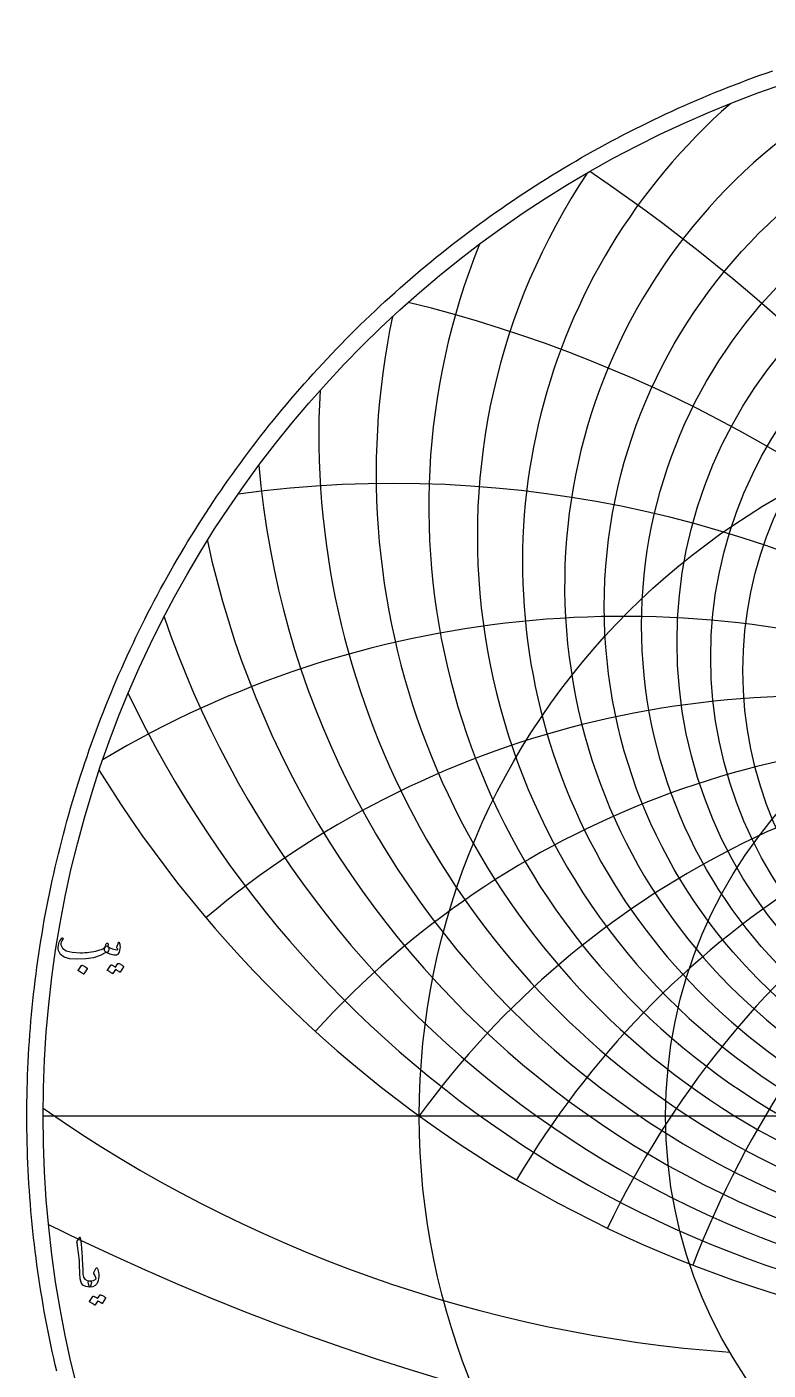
# Model space of a CAD drawing. Header units: millimetres. Extents: x -84 to 84, y -84 to 86.
# Drawn here: x -83.6 to -27.5, y -19.2 to 82.3 of the extents above; entities that cross this region are included whole.
import ezdxf

# ---------------------------------------------------------------- set-up
doc = ezdxf.new("R2010")
doc.units = ezdxf.units.MM
for name, color, linetype in [('CUT_OUTER', 1, 'Continuous'), ('ENGRAVE', 7, 'Continuous'), ('ENGRAVE_FINE', 8, 'Continuous'), ('TEXT', 5, 'Continuous')]:
    doc.layers.add(name, color=color, linetype=linetype)

msp = doc.modelspace()

# ---------------------------------------------------------------- linework, layer by layer
at = {"layer": 'CUT_OUTER'}
msp.add_lwpolyline([(-81.311, -19.3101), (-81.428, -18.8108), (-81.5419, -18.3108), (-81.6527, -17.8102), (-81.7604, -17.3088), (-81.8651, -16.8068), (-81.9667, -16.3042), (-82.0652, -15.8009), (-82.1606, -15.2971), (-82.2529, -14.7927), (-82.3421, -14.2877), (-82.4282, -13.7822), (-82.5112, -13.2762), (-82.5912, -12.7696), (-82.668, -12.2626), (-82.7416, -11.7552), (-82.8122, -11.2472), (-82.8797, -10.7389), (-82.944, -10.2302), (-83.0052, -9.721), (-83.0633, -9.2115), (-83.1182, -8.7017), (-83.1701, -8.1915), (-83.2188, -7.6811), (-83.2643, -7.1703), (-83.3068, -6.6593), (-83.3461, -6.148), (-83.3822, -5.6365), (-83.4152, -5.1247), (-83.4451, -4.6128), (-83.4718, -4.1007), (-83.4954, -3.5885), (-83.5159, -3.0761), (-83.5332, -2.5636), (-83.5473, -2.051), (-83.5583, -1.5383), (-83.5662, -1.0256), (-83.5709, -0.5128), (-83.5725, 0), (-83.5709, 0.5128), (-83.5662, 1.0256), (-83.5583, 1.5383), (-83.5473, 2.051), (-83.5332, 2.5636), (-83.5159, 3.0761), (-83.4954, 3.5885), (-83.4718, 4.1007), (-83.4451, 4.6128), (-83.4152, 5.1247), (-83.3822, 5.6365), (-83.3461, 6.148), (-83.3068, 6.6593), (-83.2643, 7.1703), (-83.2188, 7.6811), (-83.1701, 8.1915), (-83.1182, 8.7017), (-83.0633, 9.2115), (-83.0052, 9.721), (-82.944, 10.2302), (-82.8797, 10.7389), (-82.8122, 11.2472), (-82.7416, 11.7552), (-82.668, 12.2626), (-82.5912, 12.7696), (-82.5112, 13.2762), (-82.4282, 13.7822), (-82.3421, 14.2877), (-82.2529, 14.7927), (-82.1606, 15.2971), (-82.0652, 15.8009), (-81.9667, 16.3042), (-81.8651, 16.8068), (-81.7604, 17.3088), (-81.6527, 17.8102), (-81.5419, 18.3108), (-81.428, 18.8108), (-81.311, 19.3101), (-81.191, 19.8087), (-81.0679, 20.3065), (-80.9418, 20.8035), (-80.8126, 21.2998), (-80.6804, 21.7952), (-80.5452, 22.2899), (-80.4069, 22.7836), (-80.2656, 23.2766), (-80.1212, 23.7686), (-79.9739, 24.2598), (-79.8235, 24.7501), (-79.6702, 25.2394), (-79.5138, 25.7278), (-79.3544, 26.2152), (-79.1921, 26.7016), (-79.0268, 27.187), (-78.8585, 27.6714), (-78.6872, 28.1547), (-78.513, 28.637), (-78.3358, 29.1182), (-78.1556, 29.5983), (-77.9725, 30.0773), (-77.7865, 30.5552), (-77.5976, 31.0319), (-77.4057, 31.5075), (-77.2109, 31.9818), (-77.0132, 32.455), (-76.8126, 32.9269), (-76.6092, 33.3976), (-76.4028, 33.867), (-76.1936, 34.3352), (-75.9814, 34.8021), (-75.7665, 35.2676), (-75.5486, 35.7318), (-75.328, 36.1947), (-75.1045, 36.6563), (-74.8781, 37.1164), (-74.649, 37.5751), (-74.417, 38.0325), (-74.1823, 38.4884), (-73.9447, 38.9428), (-73.7044, 39.3958), (-73.4612, 39.8473), (-73.2154, 40.2973), (-72.9667, 40.7458), (-72.7153, 41.1927), (-72.4612, 41.6381), (-72.2044, 42.082), (-71.9448, 42.5242), (-71.6825, 42.9649), (-71.4175, 43.4039), (-71.1499, 43.8413), (-70.8795, 44.277), (-70.6065, 44.7111), (-70.3309, 45.1435), (-70.0525, 45.5742), (-69.7716, 46.0031), (-69.488, 46.4304), (-69.2018, 46.8559), (-68.913, 47.2796), (-68.6216, 47.7016), (-68.3276, 48.1217), (-68.0311, 48.5401), (-67.7319, 48.9566), (-67.4303, 49.3713), (-67.1261, 49.7841), (-66.8193, 50.195), (-66.5101, 50.6041), (-66.1983, 51.0112), (-65.8841, 51.4164), (-65.5674, 51.8197), (-65.2482, 52.2211), (-64.9265, 52.6204), (-64.6024, 53.0178), (-64.2759, 53.4132), (-63.9469, 53.8066), (-63.6156, 54.198), (-63.2818, 54.5873), (-62.9457, 54.9745), (-62.6072, 55.3597), (-62.2663, 55.7429), (-61.9231, 56.1239), (-61.5776, 56.5028), (-61.2297, 56.8795), (-60.8796, 57.2542), (-60.5271, 57.6266), (-60.1724, 57.9969), (-59.8154, 58.365), (-59.4562, 58.731), (-59.0947, 59.0947), (-58.731, 59.4562), (-58.365, 59.8154), (-57.9969, 60.1724), (-57.6266, 60.5271), (-57.2542, 60.8796), (-56.8795, 61.2297), (-56.5028, 61.5776), (-56.1239, 61.9231), (-55.7429, 62.2663), (-55.3597, 62.6072), (-54.9745, 62.9457), (-54.5873, 63.2818), (-54.198, 63.6156), (-53.8066, 63.9469), (-53.4132, 64.2759), (-53.0178, 64.6024), (-52.6204, 64.9265), (-52.2211, 65.2482), (-51.8197, 65.5674), (-51.4164, 65.8841), (-51.0112, 66.1983), (-50.6041, 66.5101), (-50.195, 66.8193), (-49.7841, 67.1261), (-49.3713, 67.4303), (-48.9566, 67.7319), (-48.5401, 68.0311), (-48.1217, 68.3276), (-47.7016, 68.6216), (-47.2796, 68.913), (-46.8559, 69.2018), (-46.4304, 69.488), (-46.0031, 69.7716), (-45.5742, 70.0525), (-45.1435, 70.3309), (-44.7111, 70.6065), (-44.277, 70.8795), (-43.8413, 71.1499), (-43.4039, 71.4175), (-42.9649, 71.6825), (-42.5242, 71.9448), (-42.082, 72.2044), (-41.6381, 72.4612), (-41.1927, 72.7153), (-40.7458, 72.9667), (-40.2973, 73.2154), (-39.8473, 73.4612), (-39.3958, 73.7044), (-38.9428, 73.9447), (-38.4884, 74.1823), (-38.0325, 74.417), (-37.5751, 74.649), (-37.1164, 74.8781), (-36.6563, 75.1045), (-36.1947, 75.328), (-35.7318, 75.5486), (-35.2676, 75.7665), (-34.8021, 75.9814), (-34.3352, 76.1936), (-33.867, 76.4028), (-33.3976, 76.6092), (-32.9269, 76.8126), (-32.455, 77.0132), (-31.9818, 77.2109), (-31.5075, 77.4057), (-31.0319, 77.5976), (-30.5552, 77.7865), (-30.0773, 77.9725), (-29.5983, 78.1556), (-29.1182, 78.3358), (-28.637, 78.513), (-28.1547, 78.6872), (-27.6714, 78.8585), (-27.187, 79.0268)], dxfattribs=at)
at = {"layer": 'ENGRAVE'}
msp.add_lwpolyline([(-82.35, 0), (82.35, 0)], dxfattribs=at)
for centre, radius in [((0, 0), 82.35), ((0, 33.6788), 29.4364), ((0, 0), 53.9054), ((0, 0), 35.2859)]:
    msp.add_circle(centre, radius, dxfattribs=at)
for centre, radius, start, end in [((0, 40.091), 42.9161, 104.436571, 75.563429), ((0, 51.5122), 61.5029, 176.875109, 3.124891), ((0, -39.1646), 66.6308, 36, 144), ((0, -39.1646), 66.6308, 36, 144), ((0, 74.1945), 91.7094, 211.615649, 328.384351), ((-22.9209, 85.542), 103.6754, 235.026154, 265.845624)]:
    msp.add_arc(centre, radius, start, end, dxfattribs=at)
at = {"layer": 'ENGRAVE_FINE'}
for centre, radius in [((0, 38.5107), 39.9222), ((0, 37.0972), 37.0972), ((0, 35.8312), 34.4197), ((0, 34.6964), 31.8713)]:
    msp.add_circle(centre, radius, dxfattribs=at)
for centre, radius, start, end in [((0, 41.8616), 46.1041, 131.217225, 48.782775), ((0, 43.8506), 49.5163, 146.343028, 33.656972), ((-115.4079, -39.1646), 133.2616, 9.951474, 56.069558), ((-115.4079, -39.1646), 133.2616, 9.951474, 56.069558), ((0, 46.0923), 53.1891, 158.111417, 21.888583), ((-79.4075, -39.1646), 103.6591, 13.489072, 76.236453), ((-79.4075, -39.1646), 103.6591, 13.489072, 76.236453), ((0, 48.6288), 57.1666, 168.076059, 11.923941), ((0, 54.8078), 66.2658, 184.845211, 355.154789), ((-55.9099, -39.1646), 86.9803, 17.231004, 97.725349), ((-55.9099, -39.1646), 86.9803, 17.231004, 97.725349), ((0, 58.5988), 71.5404, 192.189548, 347.810452), ((-38.4693, -39.1646), 76.9386, 21.249547, 120.755909), ((-38.4693, -39.1646), 76.9386, 21.249547, 120.755909), ((0, 62.9923), 77.4362, 199.041634, 340.958366), ((38.4693, -39.1646), 76.9386, 59.244091, 158.750453), ((38.4693, -39.1646), 76.9386, 59.244091, 158.750453), ((0, 68.1284), 84.0959, 205.494476, 334.505524), ((-24.2516, -39.1646), 70.907, 25.634518, 130.214249), ((-24.2516, -39.1646), 70.907, 25.634518, 130.214249), ((24.2516, -39.1646), 70.907, 49.785751, 154.365482), ((24.2516, -39.1646), 70.907, 49.785751, 154.365482), ((-11.7488, -39.1646), 67.6587, 30.500929, 137.66478), ((-11.7488, -39.1646), 67.6587, 30.500929, 137.66478), ((11.7488, -39.1646), 67.6587, 42.33522, 149.499071), ((11.7488, -39.1646), 67.6587, 42.33522, 149.499071), ((0, 156.4397), 183.9059, 243.541053, 296.458947)]:
    msp.add_arc(centre, radius, start, end, dxfattribs=at)
at = {"layer": 'TEXT'}
for points in [[(-77.4632, 12.8253), (-77.4581, 12.8227), (-77.4534, 12.8201), (-77.449, 12.8175), (-77.445, 12.8149), (-77.4409, 12.812), (-77.4365, 12.8084), (-77.4318, 12.8042), (-77.4268, 12.7993), (-77.3849, 12.75), (-77.3684, 12.6798), (-77.3771, 12.5889), (-77.4112, 12.4772), (-77.4427, 12.4094), (-77.4749, 12.3669), (-77.5077, 12.3496), (-77.5411, 12.3578), (-77.558, 12.3659), (-77.5723, 12.3694), (-77.584, 12.3685), (-77.593, 12.363), (-78.019, 12.1298), (-78.5281, 11.9655), (-79.1203, 11.8701), (-79.7957, 11.8435), (-80.3418, 11.8902), (-80.7541, 12.0149), (-81.0327, 12.2175), (-81.1775, 12.498), (-81.1999, 12.6305), (-81.2048, 12.763), (-81.1921, 12.8954), (-81.1619, 13.0279), (-81.1207, 13.1451), (-81.0697, 13.2526), (-81.009, 13.3503), (-80.9385, 13.4383), (-80.9252, 13.4493), (-80.9112, 13.4565), (-80.8966, 13.4597), (-80.8814, 13.4591), (-80.8671, 13.4529), (-80.8554, 13.4448), (-80.8463, 13.4347), (-80.8398, 13.4227), (-80.8369, 13.411), (-80.8385, 13.3967), (-80.8447, 13.3798), (-80.8554, 13.3604), (-80.9307, 13.25), (-80.9801, 13.1422), (-81.0035, 13.037), (-81.0009, 12.9344), (-80.8775, 12.6772), (-80.5905, 12.4928), (-80.1398, 12.3811), (-79.5255, 12.3422), (-79.3569, 12.3448), (-79.1885, 12.3526), (-79.0205, 12.3656), (-78.8528, 12.3837), (-78.6864, 12.4071), (-78.5223, 12.4357), (-78.3604, 12.4694), (-78.2008, 12.5084), (-78.046, 12.5526), (-77.919, 12.5967), (-77.82, 12.6409), (-77.7489, 12.685), (-77.7215, 12.7084), (-77.6963, 12.737), (-77.6734, 12.7707), (-77.6528, 12.8097), (-77.6335, 12.8532), (-77.6145, 12.9006), (-77.5958, 12.9519), (-77.5775, 13.0071), (-77.5703, 13.024), (-77.5593, 13.0383), (-77.5443, 13.05), (-77.5255, 13.0591), (-77.5054, 13.0639), (-77.4865, 13.063), (-77.469, 13.0561), (-77.4528, 13.0435), (-77.4398, 13.0259), (-77.432, 13.0045), (-77.4294, 12.9792), (-77.432, 12.95)], [(-77.619, 12.4097), (-77.6755, 12.4633), (-77.7047, 12.5305), (-77.7067, 12.6113), (-77.6814, 12.7058), (-77.6265, 12.7906), (-77.5762, 12.8422), (-77.5304, 12.8607), (-77.4891, 12.8461), (-77.2943, 12.7172), (-77.0995, 12.6266), (-76.9047, 12.5743), (-76.7099, 12.5604), (-76.7031, 12.5617), (-76.6982, 12.5656), (-76.6953, 12.572), (-76.6943, 12.5811), (-76.6992, 12.5983), (-76.7138, 12.624), (-76.7382, 12.6581), (-76.7723, 12.7006), (-76.7788, 12.7136), (-76.7826, 12.7266), (-76.7839, 12.7396), (-76.7826, 12.7526), (-76.658, 13.111), (-76.6521, 13.1246), (-76.645, 13.1344), (-76.6365, 13.1402), (-76.6268, 13.1422), (-76.6171, 13.1406), (-76.6086, 13.1357), (-76.6015, 13.1276), (-76.5956, 13.1162), (-76.5567, 12.9996), (-76.5333, 12.8837), (-76.5255, 12.7685), (-76.5333, 12.6539), (-76.5586, 12.5113), (-76.593, 12.3954), (-76.6365, 12.3061), (-76.6891, 12.2435), (-76.7291, 12.2091), (-76.7658, 12.1837), (-76.7992, 12.1675), (-76.8294, 12.1604), (-77.0034, 12.1565), (-77.193, 12.1967), (-77.3982, 12.2811), (-77.619, 12.4097)], [(-79.432, 11.3811), (-79.4255, 11.3876), (-79.4164, 11.3915), (-79.4047, 11.3928), (-79.3905, 11.3915), (-79.2895, 11.3506), (-79.1944, 11.3006), (-79.1051, 11.2415), (-79.0216, 11.1733), (-79.0135, 11.1629), (-79.0099, 11.1526), (-79.0109, 11.1422), (-79.0164, 11.1318), (-79.2606, 10.737), (-79.2697, 10.7276), (-79.2814, 10.7253), (-79.2956, 10.7302), (-79.3125, 10.7422), (-79.3271, 10.7526), (-79.3502, 10.7681), (-79.3817, 10.7889), (-79.4216, 10.8149), (-79.4707, 10.8461), (-79.5294, 10.8824), (-79.5979, 10.924), (-79.6762, 10.9707), (-79.6866, 10.9785), (-79.6918, 10.9863), (-79.6918, 10.9941), (-79.6866, 11.0019)], [(-76.6943, 11.5266), (-76.6878, 11.5331), (-76.6787, 11.537), (-76.6671, 11.5383), (-76.6528, 11.537), (-76.6016, 11.5178), (-76.5521, 11.4967), (-76.5042, 11.4737), (-76.458, 11.4487), (-76.413, 11.4214), (-76.369, 11.3915), (-76.326, 11.3591), (-76.2839, 11.324), (-76.2758, 11.3133), (-76.2723, 11.3019), (-76.2732, 11.2899), (-76.2787, 11.2772), (-76.5281, 10.8824), (-76.5349, 10.8772), (-76.545, 10.8772), (-76.5583, 10.8824), (-76.5749, 10.8928), (-76.5862, 10.9024), (-76.6047, 10.9155), (-76.6304, 10.9323), (-76.6632, 10.9526), (-76.7034, 10.9767), (-76.7515, 11.0052), (-76.8073, 11.0378), (-76.871, 11.0746), (-77.0684, 10.7681), (-77.0775, 10.7587), (-77.0891, 10.7565), (-77.1034, 10.7613), (-77.1203, 10.7733), (-77.1349, 10.7837), (-77.158, 10.7993), (-77.1895, 10.8201), (-77.2294, 10.8461), (-77.2784, 10.8772), (-77.3372, 10.9136), (-77.4057, 10.9552), (-77.4839, 11.0019), (-77.4921, 11.0097), (-77.4956, 11.0175), (-77.4947, 11.0253), (-77.4891, 11.0331), (-77.2346, 11.4123), (-77.2281, 11.4188), (-77.219, 11.4227), (-77.2073, 11.424), (-77.193, 11.4227), (-77.1495, 11.4086), (-77.1073, 11.3922), (-77.0664, 11.3735), (-77.0268, 11.3526), (-76.9885, 11.3297), (-76.9515, 11.3052), (-76.9158, 11.279), (-76.8813, 11.2513)], [(-79.601, -9.2044), (-79.5909, -9.1888), (-79.5815, -9.1784), (-79.5728, -9.1732), (-79.5646, -9.1732), (-79.5523, -9.18), (-79.5413, -9.2005), (-79.5315, -9.2346), (-79.5231, -9.2823), (-79.4802, -9.6703), (-79.4452, -10.0291), (-79.4179, -10.3586), (-79.3984, -10.6589), (-79.3859, -10.9158), (-79.3744, -11.146), (-79.3638, -11.3495), (-79.3543, -11.5265), (-79.346, -11.6768), (-79.3393, -11.8005), (-79.3343, -11.8976), (-79.3309, -11.968), (-79.2848, -12.1791), (-79.1828, -12.3343), (-79.025, -12.4336), (-78.8114, -12.4771), (-78.752, -12.4927), (-78.714, -12.5291), (-78.6974, -12.5862), (-78.7023, -12.6642), (-78.7267, -12.7869), (-78.753, -12.8745), (-78.7812, -12.9271), (-78.8114, -12.9447), (-79.112, -12.9051), (-79.3335, -12.7862), (-79.4757, -12.5882), (-79.5387, -12.3109), (-79.5486, -12.1783), (-79.5575, -12.0453), (-79.5655, -11.912), (-79.5724, -11.7784), (-79.5788, -11.6445), (-79.5848, -11.5103), (-79.5905, -11.3757), (-79.5958, -11.2408), (-79.6056, -10.9835), (-79.6192, -10.7518), (-79.6367, -10.5458), (-79.6582, -10.3654), (-79.6835, -10.1922), (-79.7127, -10.0076), (-79.7458, -9.8117), (-79.7828, -9.6044), (-79.7877, -9.5671), (-79.7867, -9.533), (-79.7799, -9.5021), (-79.7672, -9.4745)], [(-78.4997, -11.8486), (-78.3542, -11.5265), (-78.3328, -11.4911), (-78.3101, -11.4784), (-78.2861, -11.4885), (-78.2607, -11.5213), (-78.214, -11.6195), (-78.1776, -11.7219), (-78.1517, -11.8286), (-78.1361, -11.9395), (-78.1312, -12.0552), (-78.1374, -12.1765), (-78.1546, -12.3033), (-78.1828, -12.4356), (-78.2689, -12.6583), (-78.4023, -12.8174), (-78.5831, -12.9129), (-78.8114, -12.9447), (-78.8377, -12.9281), (-78.8646, -12.8784), (-78.8922, -12.7956), (-78.9205, -12.6797), (-78.9286, -12.6177), (-78.927, -12.5668), (-78.9156, -12.5268), (-78.8945, -12.4979), (-78.8776, -12.4869), (-78.8581, -12.4797), (-78.8361, -12.4765), (-78.8114, -12.4771), (-78.6676, -12.4726), (-78.5426, -12.4434), (-78.4364, -12.3895), (-78.3491, -12.3109), (-78.3452, -12.3047), (-78.3439, -12.2966), (-78.3452, -12.2866), (-78.3491, -12.2745), (-78.3695, -12.2012), (-78.3997, -12.1265), (-78.4396, -12.0505), (-78.4893, -11.9732), (-78.5055, -11.944), (-78.5127, -11.9135), (-78.5107, -11.8817), (-78.4997, -11.8486)], [(-78.0374, -13.5317), (-78.0309, -13.5252), (-78.0218, -13.5213), (-78.0101, -13.52), (-77.9958, -13.5213), (-77.9447, -13.5405), (-77.8952, -13.5616), (-77.8473, -13.5846), (-77.801, -13.6096), (-77.756, -13.6369), (-77.712, -13.6668), (-77.669, -13.6992), (-77.627, -13.7343), (-77.6189, -13.745), (-77.6153, -13.7564), (-77.6163, -13.7684), (-77.6218, -13.781), (-77.8711, -14.1759), (-77.8779, -14.181), (-77.888, -14.181), (-77.9013, -14.1759), (-77.9179, -14.1655), (-77.9292, -14.1559), (-77.9478, -14.1427), (-77.9734, -14.126), (-78.0062, -14.1057), (-78.0465, -14.0815), (-78.0945, -14.0531), (-78.1504, -14.0205), (-78.214, -13.9836), (-78.4114, -14.2901), (-78.4205, -14.2996), (-78.4322, -14.3018), (-78.4465, -14.297), (-78.4633, -14.2849), (-78.478, -14.2746), (-78.501, -14.259), (-78.5325, -14.2382), (-78.5724, -14.2122), (-78.6215, -14.181), (-78.6802, -14.1447), (-78.7487, -14.1031), (-78.827, -14.0564), (-78.8351, -14.0486), (-78.8387, -14.0408), (-78.8377, -14.033), (-78.8322, -14.0252), (-78.5776, -13.646), (-78.5711, -13.6395), (-78.562, -13.6356), (-78.5504, -13.6343), (-78.5361, -13.6356), (-78.4926, -13.6497), (-78.4504, -13.6661), (-78.4094, -13.6848), (-78.3698, -13.7057), (-78.3315, -13.7286), (-78.2945, -13.7531), (-78.2588, -13.7793), (-78.2244, -13.807)]]:
    msp.add_lwpolyline(points, close=True, dxfattribs=at)

doc.saveas('drawing.dxf')
